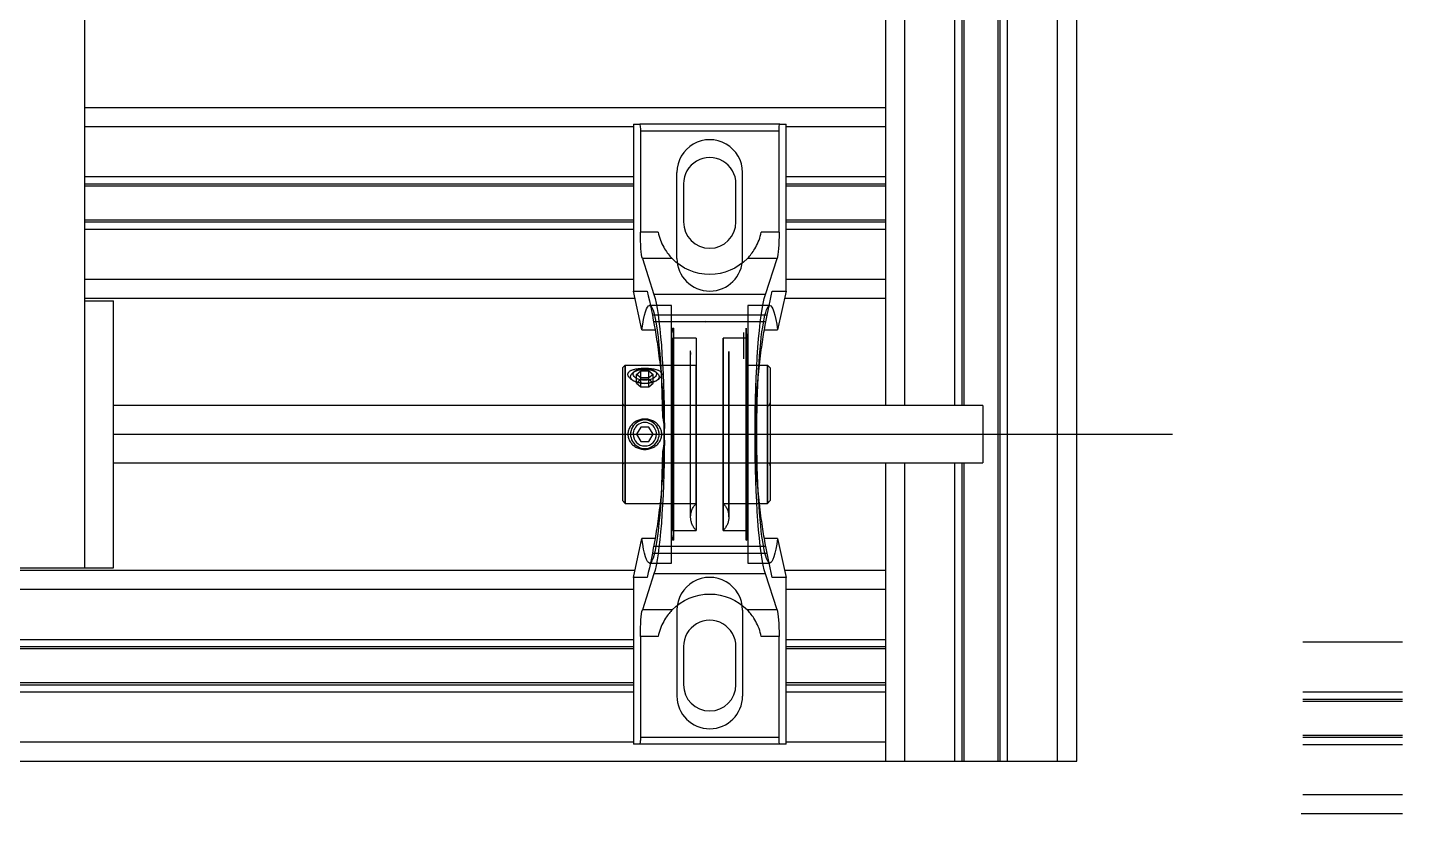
# Model space of a CAD drawing. Header units: millimetres. Extents: x -29 to 3384, y -388 to 1226.
# Drawn here: x 1629 to 1917.1, y 699.6 to 864.4 of the extents above; entities that cross this region are included whole.
import ezdxf

# ---------------------------------------------------------------- set-up
doc = ezdxf.new("R2010")
doc.units = ezdxf.units.MM
doc.linetypes.add('phl_thick', pattern=[0])
for name, color, linetype in [('HIDDEN', 7, 'Continuous'), ('projection', 7, 'Continuous'), ('THICK', 7, 'Continuous')]:
    doc.layers.add(name, color=color, linetype=linetype)

msp = doc.modelspace()

# ---------------------------------------------------------------- linework, layer by layer
for p, q in [((1640.95841, 751.11802), (1640.95841, 1023.17802)), ((1808.83365, 829.78623), (1808.83365, 953.17802)), ((1700.37086, 847.61864), (1808.83365, 847.61864)), ((1700.37086, 843.61864), (1755.93158, 843.61864)), ((1787.93158, 843.61864), (1808.83365, 843.61864)), ((1700.37086, 833.11864), (1755.93158, 833.11864)), ((1787.93158, 833.11864), (1808.83365, 833.11864)), ((1700.37086, 831.61864), (1755.93158, 831.61864)), ((1700.37086, 831.17625), (1755.93158, 831.17625)), ((1787.93158, 831.61864), (1808.83365, 831.61864)), ((1787.93158, 831.17625), (1808.83365, 831.17625)), ((1700.37086, 824.06103), (1755.93158, 824.06103)), ((1700.37086, 823.61864), (1755.93158, 823.61864)), ((1700.37086, 822.11864), (1755.93158, 822.11864)), ((1787.93158, 824.06103), (1808.83365, 824.06103)), ((1787.93158, 823.61864), (1808.83365, 823.61864)), ((1787.93158, 822.11864), (1808.83365, 822.11864)), ((1700.37086, 811.61864), (1755.93158, 811.61864)), ((1787.93158, 811.61864), (1808.83365, 811.61864)), ((1640.95841, 807.11802), (1646.95841, 807.11802)), ((1646.95841, 751.11802), (1646.95841, 807.11802)), ((1700.37086, 807.61864), (1756.25891, 807.61864)), ((1787.60425, 807.61864), (1808.83365, 807.61864)), ((1829.18911, 785.11086), (1646.95841, 785.11086)), ((1829.18911, 785.11086), (1829.18911, 773.11086)), ((1646.95841, 779.11782), (1868.89233, 779.11086)), ((1646.95841, 773.11086), (1829.18911, 773.11086)), ((1624.95841, 751.11802), (1640.95841, 751.11802)), ((1640.95841, 751.11802), (1646.95841, 751.11802)), ((1700.37086, 750.61864), (1756.25884, 750.61864)), ((1787.60432, 750.61864), (1808.83372, 750.61864)), ((1787.60432, 750.61864), (1808.83372, 750.61864)), ((1700.37086, 746.61864), (1755.93158, 746.61864)), ((1787.93165, 746.61864), (1808.83372, 746.61864)), ((1787.93165, 746.61864), (1808.83372, 746.61864)), ((1700.37086, 736.11864), (1755.93158, 736.11864)), ((1787.93165, 736.11864), (1808.83372, 736.11864)), ((1787.93165, 736.11864), (1808.83372, 736.11864)), ((1896.21432, 735.61165), (1917.11639, 735.61165)), ((1896.21432, 735.61165), (1917.11639, 735.61165)), ((1700.37086, 734.61864), (1755.93158, 734.61864)), ((1700.37086, 734.17625), (1755.93158, 734.17625)), ((1787.93165, 734.61864), (1808.83372, 734.61864)), ((1787.93165, 734.61864), (1808.83372, 734.61864)), ((1787.93165, 734.17625), (1808.83372, 734.17625)), ((1787.93165, 734.17625), (1808.83372, 734.17625)), ((1700.37086, 727.06103), (1755.93158, 727.06103)), ((1700.37086, 726.61864), (1755.93158, 726.61864)), ((1787.93165, 727.06103), (1808.83372, 727.06103)), ((1787.93165, 727.06103), (1808.83372, 727.06103)), ((1787.93165, 726.61864), (1808.83372, 726.61864)), ((1787.93165, 726.61864), (1808.83372, 726.61864)), ((1700.37086, 725.11864), (1755.93158, 725.11864)), ((1787.93165, 725.11864), (1808.83372, 725.11864)), ((1787.93165, 725.11864), (1808.83372, 725.11864)), ((1896.21432, 725.11165), (1917.11639, 725.11165)), ((1896.21432, 725.11165), (1917.11639, 725.11165)), ((1896.21432, 723.61165), (1917.11639, 723.61165)), ((1896.21432, 723.61165), (1917.11639, 723.61165)), ((1896.21432, 723.16927), (1917.11639, 723.16927)), ((1896.21432, 723.16927), (1917.11639, 723.16927)), ((1896.21432, 716.05404), (1917.11639, 716.05404)), ((1896.21432, 716.05404), (1917.11639, 716.05404)), ((1896.21432, 715.61165), (1917.11639, 715.61165)), ((1896.21432, 715.61165), (1917.11639, 715.61165)), ((1700.37086, 714.61864), (1755.93158, 714.61864)), ((1787.93165, 714.61864), (1808.83372, 714.61864)), ((1787.93165, 714.61864), (1808.83372, 714.61864)), ((1896.21432, 714.11165), (1917.11639, 714.11165)), ((1896.21432, 714.11165), (1917.11639, 714.11165)), ((1700.37086, 710.61864), (1808.83365, 710.61864)), ((1808.83365, 710.61864), (1848.83365, 710.61864)), ((1896.21432, 703.61165), (1917.11639, 703.61165)), ((1896.21432, 703.61165), (1917.11639, 703.61165)), ((1895.88699, 699.61165), (1917.11639, 699.61165)), ((1895.88699, 699.61165), (1917.11639, 699.61165))]:
    msp.add_line(p, q)
at = {"layer": 'HIDDEN'}
for p, q in [((1765.05658, 833.99379), (1765.05658, 833.99379)), ((1765.05658, 815.99379), (1765.05658, 833.99379)), ((1778.80658, 833.99379), (1778.80658, 833.99379)), ((1778.80658, 815.99379), (1778.80658, 833.99379)), ((1766.43158, 831.61879), (1766.43158, 831.61879)), ((1777.43158, 831.61879), (1777.43158, 831.61879)), ((1766.43158, 823.61879), (1766.43158, 823.61879)), ((1777.43158, 823.61879), (1777.43158, 823.61879)), ((1765.05658, 815.99379), (1765.05658, 815.99379)), ((1778.80658, 815.99379), (1778.80658, 815.99379)), ((1755.93158, 809.11879), (1758.82269, 809.11879)), ((1785.04047, 809.11879), (1787.93158, 809.11879)), ((1763.93158, 806.11879), (1759.31361, 806.11879)), ((1759.90509, 804.11879), (1783.95807, 804.11879)), ((1763.93158, 752.11879), (1763.93158, 806.11879)), ((1784.54955, 806.11879), (1779.93158, 806.11879)), ((1779.93158, 806.11879), (1779.93158, 752.11879)), ((1783.68246, 802.66879), (1760.1807, 802.66879)), ((1764.32235, 801.35276), (1764.32235, 756.88481)), ((1764.32235, 801.35276), (1764.32235, 756.88481)), ((1779.54081, 801.35276), (1779.54081, 756.88481)), ((1779.54081, 756.88481), (1779.54081, 801.35276)), ((1763.93158, 800.16517), (1763.93158, 779.11879)), ((1769.10315, 799.27564), (1764.18158, 799.27564)), ((1764.18158, 799.27564), (1764.18158, 758.96193)), ((1769.10315, 799.27564), (1769.10315, 758.96193)), ((1769.10315, 799.27564), (1769.10315, 758.96193)), ((1774.76001, 758.96193), (1774.76001, 799.27564)), ((1779.68158, 799.27564), (1774.76001, 799.27564)), ((1774.76001, 799.27564), (1774.76001, 758.96193)), ((1779.10738, 794.94216), (1779.10738, 800.41614)), ((1779.68158, 758.96193), (1779.68158, 799.27564)), ((1779.93158, 779.11879), (1779.93158, 800.16517)), ((1767.90615, 796.64487), (1767.89936, 796.65325)), ((1767.92758, 796.54719), (1767.92981, 796.5566)), ((1767.93, 796.59255), (1767.92803, 796.60134)), ((1767.92981, 796.5566), (1767.93114, 796.56593)), ((1767.93119, 796.5838), (1767.93, 796.59255)), ((1767.93114, 796.56593), (1767.93158, 796.57514)), ((1767.93158, 796.57514), (1767.93119, 796.5838)), ((1767.93158, 761.79036), (1767.93158, 796.44722)), ((1767.93158, 761.79036), (1767.93158, 796.44722)), ((1767.93259, 796.35746), (1767.93259, 796.53697)), ((1767.94064, 796.17814), (1767.93259, 796.35746)), ((1767.95673, 795.99936), (1767.94064, 796.17814)), ((1767.98083, 795.82148), (1767.95673, 795.99936)), ((1775.93158, 796.44722), (1775.93158, 761.79036)), ((1775.93158, 761.79036), (1775.93158, 796.44722)), ((1754.23158, 779.11879), (1754.23158, 793.61879)), ((1755.25015, 792.38559), (1755.36726, 792.45489)), ((1755.36726, 792.45489), (1755.49475, 792.51895)), ((1755.49475, 792.51895), (1755.6313, 792.57767)), ((1755.6313, 792.57767), (1755.77525, 792.63109)), ((1755.77525, 792.63109), (1755.92497, 792.67927)), ((1755.92497, 792.67927), (1756.08283, 792.72337)), ((1756.08283, 792.72337), (1756.2506, 792.76405)), ((1756.2506, 792.76405), (1756.42736, 792.80108)), ((1756.42736, 792.80108), (1756.61213, 792.83429)), ((1756.61213, 792.83429), (1756.80377, 792.86363)), ((1756.80377, 792.86363), (1757.00104, 792.88905)), ((1757.00104, 792.88905), (1757.20277, 792.91055)), ((1757.20277, 792.91055), (1757.40771, 792.9282)), ((1757.40771, 792.9282), (1757.61446, 792.94208)), ((1757.61446, 792.94208), (1757.82161, 792.95226)), ((1757.82161, 792.95226), (1758.02771, 792.95888)), ((1758.02771, 792.95888), (1758.23124, 792.96211)), ((1758.23124, 792.96211), (1758.43192, 792.96211)), ((1758.43192, 792.96211), (1758.63545, 792.95888)), ((1758.63545, 792.95888), (1758.84155, 792.95226)), ((1758.84155, 792.95226), (1759.0487, 792.94208)), ((1759.0487, 792.94208), (1759.25545, 792.9282)), ((1759.25545, 792.9282), (1759.46039, 792.91055)), ((1759.46039, 792.91055), (1759.66212, 792.88905)), ((1759.66212, 792.88905), (1759.85939, 792.86363)), ((1759.85939, 792.86363), (1760.05103, 792.83429)), ((1760.05103, 792.83429), (1760.2358, 792.80108)), ((1760.2358, 792.80108), (1760.41256, 792.76405)), ((1760.41256, 792.76405), (1760.58033, 792.72337)), ((1760.58033, 792.72337), (1760.73819, 792.67927)), ((1760.73819, 792.67927), (1760.88791, 792.63109)), ((1760.88791, 792.63109), (1761.03186, 792.57767)), ((1761.03186, 792.57767), (1761.16841, 792.51895)), ((1761.16841, 792.51895), (1761.2959, 792.45489)), ((1761.2959, 792.45489), (1761.41301, 792.38559)), ((1761.52039, 793.61879), (1761.5921, 792.96497)), ((1761.5921, 792.96497), (1761.66181, 792.29794)), ((1761.62681, 793.61879), (1763.93158, 793.61879)), ((1764.18158, 793.61879), (1769.10315, 793.61879)), ((1769.10315, 779.11879), (1769.10315, 793.61879)), ((1769.10315, 793.61879), (1769.10315, 779.11879)), ((1774.76001, 779.11879), (1774.76001, 793.61879)), ((1774.76001, 793.61879), (1774.76001, 779.11879)), ((1779.93158, 793.61879), (1782.23635, 793.61879)), ((1782.20135, 792.29794), (1782.27106, 792.96497)), ((1782.27106, 792.96497), (1782.34277, 793.61879)), ((1784.03158, 779.11879), (1784.03158, 793.61879)), ((1754.79033, 791.67616), (1754.79748, 791.77535)), ((1754.79916, 791.56305), (1754.79033, 791.67616)), ((1754.79748, 791.77535), (1754.81907, 791.87289)), ((1754.82584, 791.44609), (1754.79916, 791.56305)), ((1754.81907, 791.87289), (1754.85534, 791.96798)), ((1754.87068, 791.32637), (1754.82584, 791.44609)), ((1754.85534, 791.96798), (1754.90643, 792.05988)), ((1754.93375, 791.20502), (1754.87068, 791.32637)), ((1754.90643, 792.05988), (1754.97204, 792.14803)), ((1755.01442, 791.08328), (1754.93375, 791.20502)), ((1754.97204, 792.14803), (1755.05159, 792.23196)), ((1755.11194, 790.9624), (1755.01442, 791.08328)), ((1755.05159, 792.23196), (1755.14456, 792.31122)), ((1755.22542, 790.84352), (1755.11194, 790.9624)), ((1755.14456, 792.31122), (1755.25015, 792.38559)), ((1755.35342, 790.72781), (1755.22542, 790.84352)), ((1755.49439, 790.61646), (1755.35342, 790.72781)), ((1755.64653, 790.51061), (1755.49439, 790.61646)), ((1755.88209, 790.3414), (1755.54995, 790.57626)), ((1755.79532, 790.41838), (1755.64653, 790.51061)), ((1755.95014, 790.33229), (1755.79532, 790.41838)), ((1755.88209, 792.07345), (1756.32402, 792.38594)), ((1756.11431, 790.2505), (1755.95014, 790.33229)), ((1756.28875, 790.17285), (1756.11431, 790.2505)), ((1756.47248, 790.10031), (1756.28875, 790.17285)), ((1756.6644, 790.03376), (1756.47248, 790.10031)), ((1756.59953, 791.67616), (1757.46556, 792.42616)), ((1756.59953, 789.83585), (1756.59953, 791.67616)), ((1757.46556, 790.92616), (1756.59953, 791.67616)), ((1757.46556, 790.58585), (1756.59953, 789.83585)), ((1756.59953, 789.83585), (1757.46556, 789.08585)), ((1756.8632, 789.97387), (1756.6644, 790.03376)), ((1757.06758, 789.92128), (1756.8632, 789.97387)), ((1757.27625, 789.8765), (1757.06758, 789.92128)), ((1757.48779, 789.8398), (1757.27625, 789.8765)), ((1757.46556, 790.58585), (1757.46556, 792.42616)), ((1757.46556, 792.42616), (1759.19761, 792.42616)), ((1757.46556, 789.08585), (1757.46556, 790.92616)), ((1759.19761, 790.92616), (1757.46556, 790.92616)), ((1759.19761, 790.58585), (1757.46556, 790.58585)), ((1757.70067, 789.8114), (1757.48779, 789.8398)), ((1757.91334, 789.79141), (1757.70067, 789.8114)), ((1758.12419, 789.77963), (1757.91334, 789.79141)), ((1758.33158, 789.77577), (1758.12419, 789.77963)), ((1758.53897, 789.77963), (1758.33158, 789.77577)), ((1758.74982, 789.79141), (1758.53897, 789.77963)), ((1758.96249, 789.8114), (1758.74982, 789.79141)), ((1759.17537, 789.8398), (1758.96249, 789.8114)), ((1759.38691, 789.8765), (1759.17537, 789.8398)), ((1759.19761, 790.58585), (1759.19761, 792.42616)), ((1759.19761, 792.42616), (1760.06363, 791.67616)), ((1760.06363, 791.67616), (1759.19761, 790.92616)), ((1759.19761, 789.08585), (1759.19761, 790.92616)), ((1760.06363, 789.83585), (1759.19761, 790.58585)), ((1759.19761, 789.08585), (1760.06363, 789.83585)), ((1759.59558, 789.92128), (1759.38691, 789.8765)), ((1759.79996, 789.97387), (1759.59558, 789.92128)), ((1759.99876, 790.03376), (1759.79996, 789.97387)), ((1760.19068, 790.10031), (1759.99876, 790.03376)), ((1760.06363, 789.83585), (1760.06363, 791.67616)), ((1760.37441, 790.17285), (1760.19068, 790.10031)), ((1760.33914, 792.38594), (1760.78107, 792.07345)), ((1760.54885, 790.2505), (1760.37441, 790.17285)), ((1760.71302, 790.33229), (1760.54885, 790.2505)), ((1760.86784, 790.41838), (1760.71302, 790.33229)), ((1761.11321, 790.57626), (1760.78107, 790.3414)), ((1761.01664, 790.51061), (1760.86784, 790.41838)), ((1761.16877, 790.61646), (1761.01664, 790.51061)), ((1761.30974, 790.72781), (1761.16877, 790.61646)), ((1761.43774, 790.84352), (1761.30974, 790.72781)), ((1761.41301, 792.38559), (1761.5186, 792.31122)), ((1761.55122, 790.9624), (1761.43774, 790.84352)), ((1761.5186, 792.31122), (1761.61157, 792.23196)), ((1761.64874, 791.08328), (1761.55122, 790.9624)), ((1761.61157, 792.23196), (1761.69113, 792.14803)), ((1761.72941, 791.20502), (1761.64874, 791.08328)), ((1761.66181, 792.29794), (1761.72925, 791.61853)), ((1761.69113, 792.14803), (1761.75673, 792.05988)), ((1761.72925, 791.61853), (1761.79412, 790.92763)), ((1761.79248, 791.32637), (1761.72941, 791.20502)), ((1761.75673, 792.05988), (1761.80782, 791.96798)), ((1761.83733, 791.44609), (1761.79248, 791.32637)), ((1761.79412, 790.92763), (1761.85619, 790.22622)), ((1761.80782, 791.96798), (1761.84409, 791.87289)), ((1761.86401, 791.56305), (1761.83733, 791.44609)), ((1761.84409, 791.87289), (1761.86568, 791.77535)), ((1761.85619, 790.22622), (1761.9152, 789.51525)), ((1761.87283, 791.67616), (1761.86401, 791.56305)), ((1761.86568, 791.77535), (1761.87283, 791.67616)), ((1781.94796, 789.51525), (1782.00697, 790.22622)), ((1782.00697, 790.22622), (1782.06904, 790.92763)), ((1782.06904, 790.92763), (1782.13391, 791.61853)), ((1782.13391, 791.61853), (1782.20135, 792.29794)), ((1757.46556, 789.08585), (1759.19761, 789.08585)), ((1761.9152, 789.51525), (1761.97092, 788.79553)), ((1761.97092, 788.79553), (1762.02318, 788.0679)), ((1762.02318, 788.0679), (1762.07178, 787.3334)), ((1762.07178, 787.3334), (1762.11654, 786.59308)), ((1781.74663, 786.59308), (1781.79138, 787.3334)), ((1781.79138, 787.3334), (1781.83998, 788.0679)), ((1781.83998, 788.0679), (1781.89224, 788.79553)), ((1781.89224, 788.79553), (1781.94796, 789.51525)), ((1754.23158, 779.11879), (1754.23158, 785.11879)), ((1754.23158, 785.11879), (1754.23158, 779.11879)), ((1762.11654, 786.59308), (1762.15729, 785.84804)), ((1762.15729, 785.84804), (1762.19393, 785.09941)), ((1762.19393, 785.09941), (1762.22635, 784.34831)), ((1762.22635, 784.34831), (1762.25446, 783.59587)), ((1781.6087, 783.59587), (1781.63681, 784.34831)), ((1781.63681, 784.34831), (1781.66923, 785.09941)), ((1781.66923, 785.09941), (1781.70587, 785.84804)), ((1781.70587, 785.84804), (1781.74663, 786.59308)), ((1784.03158, 779.11879), (1784.03158, 785.11879)), ((1784.03158, 785.11879), (1784.03158, 779.11879)), ((1762.25446, 783.59587), (1762.27821, 782.84323)), ((1762.27821, 782.84323), (1762.29758, 782.09158)), ((1762.29758, 782.09158), (1762.31256, 781.34211)), ((1762.31256, 781.34211), (1762.32318, 780.59601)), ((1781.53998, 780.59601), (1781.5506, 781.34211)), ((1781.5506, 781.34211), (1781.56558, 782.09158)), ((1781.56558, 782.09158), (1781.58495, 782.84323)), ((1781.58495, 782.84323), (1781.6087, 783.59587)), ((1754.23158, 779.11879), (1754.23158, 773.11879)), ((1754.23158, 773.11879), (1754.23158, 779.11879)), ((1754.23158, 764.61879), (1754.23158, 779.11879)), ((1756.59953, 779.11879), (1756.59953, 779.11879)), ((1757.46556, 780.61879), (1757.46556, 780.61879)), ((1759.19761, 780.61879), (1759.19761, 780.61879)), ((1760.06363, 779.11879), (1760.06363, 779.11879)), ((1762.32318, 780.59601), (1762.32949, 779.8545)), ((1762.32949, 778.38308), (1762.32318, 777.64157)), ((1762.32949, 779.8545), (1762.33158, 779.11879)), ((1762.33158, 779.11879), (1762.32949, 778.38308)), ((1763.93158, 779.11879), (1763.93158, 758.07241)), ((1769.10315, 779.11879), (1769.10315, 764.61879)), ((1769.10315, 764.61879), (1769.10315, 779.11879)), ((1774.76001, 764.61879), (1774.76001, 779.11879)), ((1774.76001, 779.11879), (1774.76001, 764.61879)), ((1779.93158, 758.07241), (1779.93158, 779.11879)), ((1781.53158, 779.11879), (1781.53367, 779.8545)), ((1781.53367, 778.38308), (1781.53158, 779.11879)), ((1781.53367, 779.8545), (1781.53998, 780.59601)), ((1781.53998, 777.64157), (1781.53367, 778.38308)), ((1784.03158, 773.11879), (1784.03158, 779.11879)), ((1784.03158, 779.11879), (1784.03158, 773.11879)), ((1784.03158, 764.61879), (1784.03158, 779.11879)), ((1757.46556, 777.61879), (1757.46556, 777.61879)), ((1759.19761, 777.61879), (1759.19761, 777.61879)), ((1762.27821, 775.39435), (1762.25446, 774.64171)), ((1762.29758, 776.14599), (1762.27821, 775.39435)), ((1762.31256, 776.89547), (1762.29758, 776.14599)), ((1762.32318, 777.64157), (1762.31256, 776.89547)), ((1781.5506, 776.89547), (1781.53998, 777.64157)), ((1781.56558, 776.14599), (1781.5506, 776.89547)), ((1781.58495, 775.39435), (1781.56558, 776.14599)), ((1781.6087, 774.64171), (1781.58495, 775.39435)), ((1762.15729, 772.38953), (1762.11654, 771.6445)), ((1762.19393, 773.13817), (1762.15729, 772.38953)), ((1762.22635, 773.88926), (1762.19393, 773.13817)), ((1762.25446, 774.64171), (1762.22635, 773.88926)), ((1781.63681, 773.88926), (1781.6087, 774.64171)), ((1781.66923, 773.13817), (1781.63681, 773.88926)), ((1781.70587, 772.38953), (1781.66923, 773.13817)), ((1781.74663, 771.6445), (1781.70587, 772.38953)), ((1761.97092, 769.44204), (1761.9152, 768.72233)), ((1762.02318, 770.16968), (1761.97092, 769.44204)), ((1762.07178, 770.90418), (1762.02318, 770.16968)), ((1762.11654, 771.6445), (1762.07178, 770.90418)), ((1781.79138, 770.90418), (1781.74663, 771.6445)), ((1781.83998, 770.16968), (1781.79138, 770.90418)), ((1781.89224, 769.44204), (1781.83998, 770.16968)), ((1781.94796, 768.72233), (1781.89224, 769.44204)), ((1761.72925, 766.61905), (1761.66181, 765.93964)), ((1761.79412, 767.30994), (1761.72925, 766.61905)), ((1761.85619, 768.01136), (1761.79412, 767.30994)), ((1761.9152, 768.72233), (1761.85619, 768.01136)), ((1782.00697, 768.01136), (1781.94796, 768.72233)), ((1782.06904, 767.30994), (1782.00697, 768.01136)), ((1782.13391, 766.61905), (1782.06904, 767.30994)), ((1782.20135, 765.93964), (1782.13391, 766.61905)), ((1761.5921, 765.2726), (1761.52039, 764.61879)), ((1761.66181, 765.93964), (1761.5921, 765.2726)), ((1761.62681, 764.61879), (1763.93158, 764.61879)), ((1764.18158, 764.61879), (1769.10315, 764.61879)), ((1768.35093, 763.57332), (1768.43709, 763.73678)), ((1768.43709, 763.73678), (1768.53071, 763.89609)), ((1768.53071, 763.89609), (1768.63159, 764.05091)), ((1768.63159, 764.05091), (1768.73951, 764.2009)), ((1768.73951, 764.2009), (1768.85424, 764.34575)), ((1768.85424, 764.34575), (1768.97554, 764.48515)), ((1768.97554, 764.48515), (1769.10315, 764.61879)), ((1774.76001, 764.61879), (1774.88406, 764.48904)), ((1774.76001, 764.61879), (1779.68158, 764.61879)), ((1774.88406, 764.48904), (1775.00216, 764.35386)), ((1775.00216, 764.35386), (1775.11408, 764.21352)), ((1775.11408, 764.21352), (1775.21959, 764.0683)), ((1775.21959, 764.0683), (1775.31848, 763.91849)), ((1775.31848, 763.91849), (1775.41055, 763.7644)), ((1775.41055, 763.7644), (1775.49561, 763.60632)), ((1779.93158, 764.61879), (1782.23635, 764.61879)), ((1782.27106, 765.2726), (1782.20135, 765.93964)), ((1782.34277, 764.61879), (1782.27106, 765.2726)), ((1767.93158, 761.79036), (1767.93585, 761.9751)), ((1767.93585, 761.60563), (1767.93158, 761.79036)), ((1767.93585, 761.9751), (1767.94864, 762.15943)), ((1767.94864, 761.42129), (1767.93585, 761.60563)), ((1767.94864, 762.15943), (1767.96994, 762.34299)), ((1767.96994, 761.23774), (1767.94864, 761.42129)), ((1767.96994, 762.34299), (1767.99969, 762.52536)), ((1767.99969, 761.05536), (1767.96994, 761.23774)), ((1767.99969, 762.52536), (1768.03783, 762.70616)), ((1768.03783, 760.87456), (1767.99969, 761.05536)), ((1768.03783, 762.70616), (1768.08428, 762.88501)), ((1768.08428, 760.69571), (1768.03783, 760.87456)), ((1768.08428, 762.88501), (1768.13894, 763.06153)), ((1768.13894, 763.06153), (1768.20169, 763.23533)), ((1768.20169, 763.23533), (1768.27241, 763.40605)), ((1768.27241, 763.40605), (1768.35093, 763.57332)), ((1775.49561, 763.60632), (1775.57349, 763.4446)), ((1775.57349, 763.4446), (1775.64404, 763.27954)), ((1775.64404, 763.27954), (1775.70711, 763.11148)), ((1775.70711, 763.11148), (1775.76258, 762.94076)), ((1775.76258, 762.94076), (1775.81034, 762.76772)), ((1775.81034, 760.813), (1775.76258, 760.63996)), ((1775.81034, 762.76772), (1775.85028, 762.59272)), ((1775.85028, 760.988), (1775.81034, 760.813)), ((1775.85028, 762.59272), (1775.88233, 762.4161)), ((1775.88233, 761.16462), (1775.85028, 760.988)), ((1775.88233, 762.4161), (1775.90643, 762.23822)), ((1775.90643, 761.3425), (1775.88233, 761.16462)), ((1775.90643, 762.23822), (1775.92252, 762.05944)), ((1775.92252, 761.52129), (1775.90643, 761.3425)), ((1775.92252, 762.05944), (1775.93057, 761.88012)), ((1775.93057, 761.70061), (1775.92252, 761.52129)), ((1775.93057, 761.88012), (1775.93057, 761.70061)), ((1764.18158, 758.96193), (1769.10315, 758.96193)), ((1768.13894, 760.5192), (1768.08428, 760.69571)), ((1768.20169, 760.3454), (1768.13894, 760.5192)), ((1768.27241, 760.17468), (1768.20169, 760.3454)), ((1768.35093, 760.00741), (1768.27241, 760.17468)), ((1768.43709, 759.84394), (1768.35093, 760.00741)), ((1768.53071, 759.68463), (1768.43709, 759.84394)), ((1768.63159, 759.52982), (1768.53071, 759.68463)), ((1768.73951, 759.37982), (1768.63159, 759.52982)), ((1768.85424, 759.23498), (1768.73951, 759.37982)), ((1768.97554, 759.09558), (1768.85424, 759.23498)), ((1769.10315, 758.96193), (1768.97554, 759.09558)), ((1774.88406, 759.09168), (1774.76001, 758.96193)), ((1774.76001, 758.96193), (1779.68158, 758.96193)), ((1775.00216, 759.22686), (1774.88406, 759.09168)), ((1775.11408, 759.3672), (1775.00216, 759.22686)), ((1775.21959, 759.51242), (1775.11408, 759.3672)), ((1775.31848, 759.66223), (1775.21959, 759.51242)), ((1775.41055, 759.81633), (1775.31848, 759.66223)), ((1775.49561, 759.9744), (1775.41055, 759.81633)), ((1775.57349, 760.13613), (1775.49561, 759.9744)), ((1775.64404, 760.30119), (1775.57349, 760.13613)), ((1775.70711, 760.46925), (1775.64404, 760.30119)), ((1775.76258, 760.63996), (1775.70711, 760.46925)), ((1783.68246, 755.56879), (1760.1807, 755.56879)), ((1759.31361, 752.11879), (1763.93158, 752.11879)), ((1783.95807, 754.11879), (1759.90509, 754.11879)), ((1779.93158, 752.11879), (1784.54955, 752.11879)), ((1758.82269, 749.11879), (1755.93158, 749.11879)), ((1787.93158, 749.11879), (1785.04047, 749.11879)), ((1765.05658, 742.24379), (1765.05658, 742.24379)), ((1765.05658, 742.24379), (1765.05658, 724.24379)), ((1778.80658, 742.24379), (1778.80658, 742.24379)), ((1778.80658, 742.24379), (1778.80658, 724.24379)), ((1766.43158, 734.61879), (1766.43158, 734.61879)), ((1777.43158, 734.61879), (1777.43158, 734.61879)), ((1766.43158, 726.61879), (1766.43158, 726.61879)), ((1777.43158, 726.61879), (1777.43158, 726.61879)), ((1765.05658, 724.24379), (1765.05658, 724.24379)), ((1778.80658, 724.24379), (1778.80658, 724.24379))]:
    msp.add_line(p, q, dxfattribs=at)
for centre, radius, start, end in [((1771.93158, 833.99379), 6.875, 359.9999802, 180), ((1771.93158, 815.99379), 6.875, 180, 359.9999802), ((1771.93158, 779.11879), 23.5, 108.8927291, 109.9027964), ((1765.93158, 800.16517), 2, 143.5730623, 180), ((1754.23158, 785.71879), 0.6, 180, 269.999924), ((1784.03158, 785.71879), 0.6, 269.9999813, 0.0000198), ((1758.33158, 779.11879), 3, 359.9999802, 180), ((1758.33158, 779.11879), 2.45875, 359.9999802, 180), ((1758.33158, 779.11879), 3, 180, 0.0000198), ((1758.33158, 779.11879), 2.45875, 180, 359.9999802), ((1754.23158, 772.51879), 0.6, 90.000076, 180), ((1784.03158, 772.51879), 0.6, 359.9999802, 90.0000187), ((1765.93158, 758.07241), 2, 180, 216.4269377), ((1777.93158, 758.07241), 2, 323.5730248, 0.0000374), ((1771.93158, 779.11879), 23.5, 250.0972036, 251.1072709), ((1771.93158, 779.11879), 23.5, 288.8926916, 289.9028162), ((1771.93158, 742.24379), 6.875, 359.9999802, 180), ((1771.93158, 724.24379), 6.875, 180, 359.9999802)]:
    msp.add_arc(centre, radius, start, end, dxfattribs=at)
at = {"layer": 'HIDDEN', "extrusion": (0, 0, -1)}
for centre, major_axis, ratio, start_param, end_param in [((1632.33158, 779.11879), (-130, 0), 1, 2.908724475, 2.972558085), ((1911.53158, 779.11879), (130, 0), 1, -2.972558085, -2.908724475), ((1758.33158, 791.20742), (3, 0), 0.5, -2.526096556, -0.615496098), ((1758.33158, 791.67616), (-2.45875, 0), 0.5, 0.615496098, 2.526096556), ((1758.33158, 791.20742), (3, 0), 0.5, 3.141592654, 3.757088752), ((1758.33158, 791.20742), (3, 0), 0.5, 2.526096556, 3.141592654), ((1758.33158, 791.67616), (-2.45875, 0), 0.5, 0, 0.615496098), ((1758.33158, 791.67616), (-2.45875, 0), 0.5, 3.141592654, 6.283185307), ((1758.33158, 791.20742), (3, 0), 0.5, 0.615496098, 2.526096556), ((1758.33158, 791.67616), (-2.45875, 0), 0.5, 2.526096556, 3.141592654), ((1758.33158, 791.20742), (3, 0), 0.5, -0.615496098, 0), ((1758.33158, 791.20742), (3, 0), 0.5, 0, 0.615496098), ((1632.33158, 779.11879), (0, 130), 1, 1.739830895, 1.803664505), ((1911.53158, 779.11879), (0, -130), 1, 1.337928149, 1.401761758)]:
    msp.add_ellipse(centre, major_axis=major_axis, ratio=ratio, start_param=start_param, end_param=end_param, dxfattribs=at)
at = {"layer": 'projection', "color": 7, "linetype": 'phl_thick'}
for p, q in [((1844.83365, 710.61864), (1844.83365, 1029.16563)), ((1848.83365, 710.61864), (1848.83365, 1029.16563)), ((1808.83365, 785.11086), (1808.83365, 953.17802)), ((1812.83365, 785.11086), (1812.83365, 953.17802)), ((1823.33365, 785.11086), (1823.33365, 953.17802)), ((1824.83365, 785.11086), (1824.83365, 953.17802)), ((1825.27604, 785.11086), (1825.27604, 953.17802)), ((1832.39126, 710.61864), (1832.39126, 953.17802)), ((1832.83365, 710.61864), (1832.83365, 953.17802)), ((1834.33365, 710.61864), (1834.33365, 953.17802)), ((1640.95841, 847.61864), (1700.37086, 847.61864)), ((1640.95841, 843.61864), (1700.37086, 843.61864)), ((1640.95841, 833.11864), (1700.37086, 833.11864)), ((1640.95841, 831.61864), (1700.37086, 831.61864)), ((1640.95841, 831.17625), (1700.37086, 831.17625)), ((1640.95841, 824.06103), (1700.37086, 824.06103)), ((1640.95841, 823.61864), (1700.37086, 823.61864)), ((1640.95841, 822.11864), (1700.37086, 822.11864)), ((1640.95841, 811.61864), (1700.37086, 811.61864)), ((1640.95841, 807.61864), (1700.37086, 807.61864)), ((1808.83365, 710.61864), (1808.83365, 773.11086)), ((1812.83365, 710.61864), (1812.83365, 773.11086)), ((1823.33365, 710.61864), (1823.33365, 773.11086)), ((1824.83365, 710.61864), (1824.83365, 773.11086)), ((1825.27604, 710.61864), (1825.27604, 773.11086)), ((1573.71431, 750.61864), (1700.37086, 750.61864)), ((1574.03541, 746.61864), (1700.37086, 746.61864)), ((1574.03541, 736.11864), (1700.37086, 736.11864)), ((1574.03541, 734.61864), (1700.37086, 734.61864)), ((1574.03541, 734.17625), (1700.37086, 734.17625)), ((1574.03541, 727.06103), (1700.37086, 727.06103)), ((1574.03541, 726.61864), (1700.37086, 726.61864)), ((1574.03541, 725.11864), (1700.37086, 725.11864)), ((1574.03541, 714.61864), (1700.37086, 714.61864)), ((1508.03541, 710.61864), (1700.37086, 710.61864))]:
    msp.add_line(p, q, dxfattribs=at)
at = {"layer": 'THICK'}
for p, q in [((1755.93158, 844.11879), (1755.93158, 809.11879)), ((1755.93158, 844.11879), (1757.25697, 844.11879)), ((1786.60619, 844.11879), (1757.25697, 844.11879)), ((1757.40424, 842.66879), (1757.40424, 821.48899)), ((1786.45892, 842.66879), (1757.40424, 842.66879)), ((1786.45892, 821.48899), (1786.45892, 842.66879)), ((1786.60619, 844.11879), (1787.93158, 844.11879)), ((1787.93158, 809.11879), (1787.93158, 844.11879)), ((1766.43158, 831.61879), (1766.43158, 823.61879)), ((1777.43158, 823.61879), (1777.43158, 831.61879)), ((1761.13973, 821.48899), (1757.40424, 821.48899)), ((1761.13973, 821.48899), (1761.23022, 821.07336)), ((1782.63294, 821.07336), (1782.72343, 821.48899)), ((1786.45892, 821.48899), (1782.72343, 821.48899)), ((1761.23022, 821.07336), (1761.33784, 820.65715)), ((1761.33784, 820.65715), (1761.46201, 820.24417)), ((1761.46201, 820.24417), (1761.60181, 819.83803)), ((1761.60181, 819.83803), (1761.7555, 819.44189)), ((1761.7555, 819.44189), (1761.92124, 819.05884)), ((1761.92124, 819.05884), (1762.097, 818.69135)), ((1762.097, 818.69135), (1762.28011, 818.3416)), ((1781.58305, 818.3416), (1781.76616, 818.69135)), ((1781.76616, 818.69135), (1781.94192, 819.05884)), ((1781.94192, 819.05884), (1782.10766, 819.44189)), ((1782.10766, 819.44189), (1782.26135, 819.83803)), ((1782.26135, 819.83803), (1782.40115, 820.24417)), ((1782.40115, 820.24417), (1782.52532, 820.65715)), ((1782.52532, 820.65715), (1782.63294, 821.07336)), ((1764.03832, 815.95743), (1757.81616, 815.95743)), ((1757.81616, 815.95743), (1760.2512, 808.3979)), ((1762.28011, 818.3416), (1762.46789, 818.01178)), ((1762.46789, 818.01178), (1762.65736, 817.70373)), ((1762.65736, 817.70373), (1762.84535, 817.41877)), ((1762.84535, 817.41877), (1763.03086, 817.15527)), ((1763.03086, 817.15527), (1763.21791, 816.90534)), ((1763.21791, 816.90534), (1763.40305, 816.67155)), ((1763.40305, 816.67155), (1763.58213, 816.45737)), ((1763.58213, 816.45737), (1763.75066, 816.26542)), ((1763.75066, 816.26542), (1763.90415, 816.09812)), ((1763.90415, 816.09812), (1764.03832, 815.95743)), ((1779.82484, 815.95743), (1779.95901, 816.09812)), ((1786.047, 815.95743), (1779.82484, 815.95743)), ((1779.95901, 816.09812), (1780.1125, 816.26542)), ((1780.1125, 816.26542), (1780.28103, 816.45737)), ((1780.28103, 816.45737), (1780.46011, 816.67155)), ((1780.46011, 816.67155), (1780.64525, 816.90534)), ((1780.64525, 816.90534), (1780.83231, 817.15527)), ((1780.83231, 817.15527), (1781.01781, 817.41877)), ((1781.01781, 817.41877), (1781.20581, 817.70373)), ((1781.20581, 817.70373), (1781.39527, 818.01178)), ((1781.39527, 818.01178), (1781.58305, 818.3416)), ((1783.61196, 808.3979), (1786.047, 815.95743)), ((1757.70551, 800.98879), (1755.93158, 809.11879)), ((1783.61196, 808.3979), (1760.2512, 808.3979)), ((1787.93158, 809.11879), (1786.15765, 800.98879)), ((1771.09162, 802.78027), (1770.9062, 802.63887)), ((1757.70551, 800.98879), (1760.47877, 800.98879)), ((1760.47877, 800.98879), (1760.55885, 800.5143)), ((1760.55885, 800.5143), (1760.63962, 800.02443)), ((1760.63962, 800.02443), (1760.72075, 799.52029)), ((1760.72075, 799.52029), (1760.80185, 799.00315)), ((1760.80185, 799.00315), (1760.88259, 798.47434)), ((1760.88259, 798.47434), (1760.96283, 797.93372)), ((1782.90033, 797.93372), (1782.98057, 798.47434)), ((1782.98057, 798.47434), (1783.06131, 799.00315)), ((1783.06131, 799.00315), (1783.14242, 799.52029)), ((1783.14242, 799.52029), (1783.22354, 800.02443)), ((1783.22354, 800.02443), (1783.30432, 800.5143)), ((1783.30432, 800.5143), (1783.38439, 800.98879)), ((1783.38439, 800.98879), (1786.15765, 800.98879)), ((1760.96283, 797.93372), (1761.04348, 797.37386)), ((1761.04348, 797.37386), (1761.12438, 796.79401)), ((1761.12438, 796.79401), (1761.2052, 796.1948)), ((1761.2052, 796.1948), (1761.28557, 795.57687)), ((1761.28557, 795.57687), (1761.36513, 794.94103)), ((1782.49803, 794.94103), (1782.57759, 795.57687)), ((1782.57759, 795.57687), (1782.65796, 796.1948)), ((1782.65796, 796.1948), (1782.73878, 796.79401)), ((1782.73878, 796.79401), (1782.81968, 797.37386)), ((1782.81968, 797.37386), (1782.90033, 797.93372)), ((1753.63158, 793.01879), (1754.23158, 793.61879)), ((1753.63158, 793.01879), (1753.63158, 779.11879)), ((1754.23158, 793.61879), (1754.23158, 779.11879)), ((1754.23158, 793.61879), (1761.62681, 793.61879)), ((1761.36513, 794.94103), (1761.44352, 794.28806)), ((1761.44352, 794.28806), (1761.52039, 793.61879)), ((1782.23635, 793.61879), (1784.03158, 793.61879)), ((1782.34277, 793.61879), (1782.41964, 794.28806)), ((1782.41964, 794.28806), (1782.49803, 794.94103)), ((1784.03158, 793.61879), (1784.03158, 779.11879)), ((1784.03158, 793.61879), (1784.63158, 793.01879)), ((1784.63158, 793.01879), (1784.63158, 779.11879)), ((1755.52139, 781.0532), (1755.38948, 780.8877)), ((1755.66239, 781.20837), (1755.52139, 781.0532)), ((1755.81072, 781.35252), (1755.66239, 781.20837)), ((1755.96501, 781.48533), (1755.81072, 781.35252)), ((1756.12884, 781.61022), (1755.96501, 781.48533)), ((1756.30273, 781.72733), (1756.12884, 781.61022)), ((1756.48567, 781.83547), (1756.30273, 781.72733)), ((1756.67658, 781.93366), (1756.48567, 781.83547)), ((1756.8742, 782.0212), (1756.67658, 781.93366)), ((1757.07723, 782.09746), (1756.8742, 782.0212)), ((1757.28444, 782.16194), (1757.07723, 782.09746)), ((1757.4944, 782.21448), (1757.28444, 782.16194)), ((1757.70564, 782.25496), (1757.4944, 782.21448)), ((1757.91664, 782.28336), (1757.70564, 782.25496)), ((1758.12582, 782.30006), (1757.91664, 782.28336)), ((1758.33158, 782.30552), (1758.12582, 782.30006)), ((1758.53734, 782.30006), (1758.33158, 782.30552)), ((1758.74652, 782.28336), (1758.53734, 782.30006)), ((1758.95752, 782.25496), (1758.74652, 782.28336)), ((1759.16876, 782.21448), (1758.95752, 782.25496)), ((1759.37873, 782.16194), (1759.16876, 782.21448)), ((1759.58593, 782.09746), (1759.37873, 782.16194)), ((1759.78896, 782.0212), (1759.58593, 782.09746)), ((1759.98658, 781.93366), (1759.78896, 782.0212)), ((1760.17749, 781.83547), (1759.98658, 781.93366)), ((1760.36044, 781.72733), (1760.17749, 781.83547)), ((1760.53432, 781.61022), (1760.36044, 781.72733)), ((1760.69816, 781.48533), (1760.53432, 781.61022)), ((1760.85244, 781.35252), (1760.69816, 781.48533)), ((1761.00077, 781.20837), (1760.85244, 781.35252)), ((1761.14177, 781.0532), (1761.00077, 781.20837)), ((1761.27368, 780.8877), (1761.14177, 781.0532)), ((1753.63158, 779.11879), (1753.63158, 765.21879)), ((1754.23158, 779.11879), (1754.23158, 764.61879)), ((1754.79777, 779.32366), (1754.79033, 779.11879)), ((1754.79033, 779.11879), (1754.79748, 778.91796)), ((1754.79748, 778.91796), (1754.81907, 778.71558)), ((1754.82024, 779.53011), (1754.79777, 779.32366)), ((1754.81907, 778.71558), (1754.85534, 778.51323)), ((1754.85798, 779.73646), (1754.82024, 779.53011)), ((1754.85534, 778.51323), (1754.90643, 778.31246)), ((1754.91115, 779.94107), (1754.85798, 779.73646)), ((1754.90643, 778.31246), (1754.97204, 778.11473)), ((1754.97937, 780.1424), (1754.91115, 779.94107)), ((1754.97204, 778.11473), (1755.05159, 777.92141)), ((1755.06205, 780.33901), (1754.97937, 780.1424)), ((1755.15861, 780.52948), (1755.06205, 780.33901)), ((1755.26815, 780.71275), (1755.15861, 780.52948)), ((1755.38948, 780.8877), (1755.26815, 780.71275)), ((1757.46556, 780.61879), (1756.59953, 779.11879)), ((1756.59953, 779.11879), (1757.46556, 777.61879)), ((1759.19761, 780.61879), (1757.46556, 780.61879)), ((1760.06363, 779.11879), (1759.19761, 780.61879)), ((1759.19761, 777.61879), (1760.06363, 779.11879)), ((1761.39502, 780.71275), (1761.27368, 780.8877)), ((1761.50456, 780.52948), (1761.39502, 780.71275)), ((1761.60111, 780.33901), (1761.50456, 780.52948)), ((1761.68379, 780.1424), (1761.60111, 780.33901)), ((1761.61157, 777.92141), (1761.69113, 778.11473)), ((1761.75201, 779.94107), (1761.68379, 780.1424)), ((1761.69113, 778.11473), (1761.75673, 778.31246)), ((1761.80518, 779.73646), (1761.75201, 779.94107)), ((1761.75673, 778.31246), (1761.80782, 778.51323)), ((1761.84292, 779.53011), (1761.80518, 779.73646)), ((1761.80782, 778.51323), (1761.84409, 778.71558)), ((1761.86539, 779.32366), (1761.84292, 779.53011)), ((1761.84409, 778.71558), (1761.86568, 778.91796)), ((1761.87283, 779.11879), (1761.86539, 779.32366)), ((1761.86568, 778.91796), (1761.87283, 779.11879)), ((1762.445, 780.14485), (1762.42881, 780.35172)), ((1762.42906, 777.88583), (1762.445, 778.09273)), ((1762.45821, 779.93841), (1762.445, 780.14485)), ((1762.445, 778.09273), (1762.4584, 778.29915)), ((1762.46859, 779.73251), (1762.45821, 779.93841)), ((1762.4584, 778.29915), (1762.46859, 778.50507)), ((1762.47583, 779.52721), (1762.46859, 779.73251)), ((1762.46859, 778.50507), (1762.47583, 778.71037)), ((1762.48013, 779.3226), (1762.47583, 779.52721)), ((1762.47583, 778.71037), (1762.48013, 778.91497)), ((1762.48158, 779.11879), (1762.48013, 779.3226)), ((1762.48013, 778.91497), (1762.48158, 779.11879)), ((1784.03158, 779.11879), (1784.03158, 764.61879)), ((1784.63158, 779.11879), (1784.63158, 765.21879)), ((1755.05159, 777.92141), (1755.14456, 777.73384)), ((1755.14456, 777.73384), (1755.25015, 777.55306)), ((1755.25015, 777.55306), (1755.36726, 777.3801)), ((1755.36726, 777.3801), (1755.49475, 777.21603)), ((1755.49475, 777.21603), (1755.6313, 777.06176)), ((1755.6313, 777.06176), (1755.77525, 776.91795)), ((1755.77525, 776.91795), (1755.92497, 776.78519)), ((1755.92497, 776.78519), (1756.08283, 776.66092)), ((1756.08283, 776.66092), (1756.2506, 776.54382)), ((1756.2506, 776.54382), (1756.42736, 776.435)), ((1756.42736, 776.435), (1756.61213, 776.3355)), ((1756.61213, 776.3355), (1756.80377, 776.24602)), ((1756.80377, 776.24602), (1757.00104, 776.16717)), ((1757.00104, 776.16717), (1757.20277, 776.09951)), ((1757.20277, 776.09951), (1757.40771, 776.04328)), ((1757.40771, 776.04328), (1757.61446, 775.99859)), ((1757.46556, 777.61879), (1759.19761, 777.61879)), ((1757.61446, 775.99859), (1757.82161, 775.96555)), ((1757.82161, 775.96555), (1758.02771, 775.94395)), ((1758.02771, 775.94395), (1758.23124, 775.93336)), ((1758.23124, 775.93336), (1758.43192, 775.93336)), ((1758.43192, 775.93336), (1758.63545, 775.94395)), ((1758.63545, 775.94395), (1758.84155, 775.96555)), ((1758.84155, 775.96555), (1759.0487, 775.99859)), ((1759.0487, 775.99859), (1759.25545, 776.04328)), ((1759.25545, 776.04328), (1759.46039, 776.09951)), ((1759.46039, 776.09951), (1759.66212, 776.16717)), ((1759.66212, 776.16717), (1759.85939, 776.24602)), ((1759.85939, 776.24602), (1760.05103, 776.3355)), ((1760.05103, 776.3355), (1760.2358, 776.435)), ((1760.2358, 776.435), (1760.41256, 776.54382)), ((1760.41256, 776.54382), (1760.58033, 776.66092)), ((1760.58033, 776.66092), (1760.73819, 776.78519)), ((1760.73819, 776.78519), (1760.88791, 776.91795)), ((1760.88791, 776.91795), (1761.03186, 777.06176)), ((1761.03186, 777.06176), (1761.16841, 777.21603)), ((1761.16841, 777.21603), (1761.2959, 777.3801)), ((1761.2959, 777.3801), (1761.41301, 777.55306)), ((1761.41301, 777.55306), (1761.5186, 777.73384)), ((1761.5186, 777.73384), (1761.61157, 777.92141)), ((1753.63158, 765.21879), (1754.23158, 764.61879)), ((1754.23158, 764.61879), (1761.62681, 764.61879)), ((1761.44352, 763.94952), (1761.36513, 763.29655)), ((1761.52039, 764.61879), (1761.44352, 763.94952)), ((1782.23635, 764.61879), (1784.03158, 764.61879)), ((1782.41964, 763.94952), (1782.34277, 764.61879)), ((1782.49803, 763.29655), (1782.41964, 763.94952)), ((1784.03158, 764.61879), (1784.63158, 765.21879)), ((1761.04348, 760.86372), (1760.96283, 760.30386)), ((1761.12438, 761.44356), (1761.04348, 760.86372)), ((1761.2052, 762.04278), (1761.12438, 761.44356)), ((1761.28557, 762.66071), (1761.2052, 762.04278)), ((1761.36513, 763.29655), (1761.28557, 762.66071)), ((1782.57759, 762.66071), (1782.49803, 763.29655)), ((1782.65796, 762.04278), (1782.57759, 762.66071)), ((1782.73878, 761.44356), (1782.65796, 762.04278)), ((1782.81968, 760.86372), (1782.73878, 761.44356)), ((1782.90033, 760.30386), (1782.81968, 760.86372)), ((1760.63962, 758.21315), (1760.55885, 757.72328)), ((1760.72075, 758.71729), (1760.63962, 758.21315)), ((1760.80185, 759.23443), (1760.72075, 758.71729)), ((1760.88259, 759.76324), (1760.80185, 759.23443)), ((1760.96283, 760.30386), (1760.88259, 759.76324)), ((1782.98057, 759.76324), (1782.90033, 760.30386)), ((1783.06131, 759.23443), (1782.98057, 759.76324)), ((1783.14242, 758.71729), (1783.06131, 759.23443)), ((1783.22354, 758.21315), (1783.14242, 758.71729)), ((1783.30432, 757.72328), (1783.22354, 758.21315)), ((1755.93158, 749.11879), (1757.70551, 757.24879)), ((1760.47877, 757.24879), (1757.70551, 757.24879)), ((1760.55885, 757.72328), (1760.47877, 757.24879)), ((1783.38439, 757.24879), (1783.30432, 757.72328)), ((1786.15765, 757.24879), (1783.38439, 757.24879)), ((1786.15765, 757.24879), (1787.93158, 749.11879)), ((1760.2512, 749.83968), (1757.81616, 742.28015)), ((1783.61196, 749.83968), (1760.2512, 749.83968)), ((1786.047, 742.28015), (1783.61196, 749.83968)), ((1755.93158, 749.11879), (1755.93158, 714.11879)), ((1787.93158, 714.11879), (1787.93158, 749.11879)), ((1764.03832, 742.28015), (1757.81616, 742.28015)), ((1762.84535, 740.81881), (1762.65736, 740.53385)), ((1763.03086, 741.08231), (1762.84535, 740.81881)), ((1763.21791, 741.33224), (1763.03086, 741.08231)), ((1763.40305, 741.56603), (1763.21791, 741.33224)), ((1763.58213, 741.78021), (1763.40305, 741.56603)), ((1763.75066, 741.97216), (1763.58213, 741.78021)), ((1763.90415, 742.13946), (1763.75066, 741.97216)), ((1764.03832, 742.28015), (1763.90415, 742.13946)), ((1779.95901, 742.13946), (1779.82484, 742.28015)), ((1786.047, 742.28015), (1779.82484, 742.28015)), ((1780.1125, 741.97216), (1779.95901, 742.13946)), ((1780.28104, 741.78025), (1780.1125, 741.97216)), ((1780.46011, 741.56603), (1780.28104, 741.78025)), ((1780.64525, 741.33224), (1780.46011, 741.56603)), ((1780.83231, 741.08231), (1780.64525, 741.33224)), ((1781.01781, 740.81881), (1780.83231, 741.08231)), ((1781.20581, 740.53385), (1781.01781, 740.81881)), ((1761.46201, 737.99341), (1761.33784, 737.58043)), ((1761.60181, 738.39955), (1761.46201, 737.99341)), ((1761.7555, 738.79568), (1761.60181, 738.39955)), ((1761.92125, 739.17873), (1761.7555, 738.79568)), ((1762.097, 739.54623), (1761.92125, 739.17873)), ((1762.28011, 739.89598), (1762.097, 739.54623)), ((1762.46789, 740.2258), (1762.28011, 739.89598)), ((1762.65736, 740.53385), (1762.46789, 740.2258)), ((1781.39527, 740.2258), (1781.20581, 740.53385)), ((1781.58305, 739.89598), (1781.39527, 740.2258)), ((1781.76616, 739.54623), (1781.58305, 739.89598)), ((1781.94191, 739.17873), (1781.76616, 739.54623)), ((1782.10766, 738.79568), (1781.94191, 739.17873)), ((1782.26135, 738.39955), (1782.10766, 738.79568)), ((1782.40115, 737.99341), (1782.26135, 738.39955)), ((1782.52532, 737.58043), (1782.40115, 737.99341)), ((1757.40424, 736.74859), (1757.40424, 715.56879)), ((1761.13973, 736.74859), (1757.40424, 736.74859)), ((1761.23022, 737.16422), (1761.13973, 736.74859)), ((1761.33784, 737.58043), (1761.23022, 737.16422)), ((1782.63294, 737.16422), (1782.52532, 737.58043)), ((1782.72343, 736.74859), (1782.63294, 737.16422)), ((1786.45892, 736.74859), (1782.72343, 736.74859)), ((1786.45892, 715.56879), (1786.45892, 736.74859)), ((1766.43158, 734.61879), (1766.43158, 726.61879)), ((1777.43158, 726.61879), (1777.43158, 734.61879)), ((1786.45892, 715.56879), (1757.40424, 715.56879)), ((1757.25697, 714.11879), (1755.93158, 714.11879)), ((1786.60619, 714.11879), (1757.25697, 714.11879)), ((1787.93158, 714.11879), (1786.60619, 714.11879))]:
    msp.add_line(p, q, dxfattribs=at)
for centre, radius, start, end in [((1771.93158, 831.61879), 5.5, 359.9999802, 180), ((1771.93158, 823.61879), 5.5, 180, 359.9999802), ((1758.33158, 779.11879), 3, 0.0000198, 180), ((1758.33158, 779.11879), 2.45875, 359.9999802, 180), ((1758.33158, 779.11879), 3, 180, 0.0000198), ((1758.33158, 779.11879), 2.45875, 180, 359.9999802), ((1771.93158, 734.61879), 5.5, 359.9999802, 180), ((1771.93158, 726.61879), 5.5, 180, 359.9999802)]:
    msp.add_arc(centre, radius, start, end, dxfattribs=at)
at = {"layer": 'THICK', "extrusion": (0, 0, -1)}
for centre, major_axis, ratio, start_param, end_param in [((1757.25697, 842.66879), (0, -1.45), 0.1015625, -3.141592654, -1.570796327), ((1786.60619, 842.66879), (0, 1.45), 0.1015625, -1.570796327, 0), ((1757.9933, 821.48899), (0, 5.8), 0.1015625, -2.836160034, -1.570796327), ((1785.86986, 821.48899), (0, -5.8), 0.1015625, -1.570796327, -0.305432619), ((1771.93158, 823.61879), (0, 11), 1, 2.341286928, 3.941898379), ((1759.31361, 779.11879), (0, -30.7), 0.1015625, -2.836160034, -1.610968744), ((1784.54955, 779.11879), (0, 30.7), 0.1015625, -2.836160034, -0.305432619), ((1759.31361, 779.11879), (0, 27), 0.1015625, -0.626644323, 0), ((1759.31361, 779.11879), (0, 27), 0.1015625, 0, 1.437641848), ((1784.54955, 779.11879), (0, -27), 0.1015625, 0, 3.141592654), ((1784.54955, 779.11879), (0, -27), 0.1015625, 3.141592654, 3.768236977), ((1747.98158, 779.11879), (-14.5, 0), 1, 2.891792009, 3.05645802), ((1759.31361, 779.11879), (0, 27), 0.1015625, 1.703950806, 3.141592654), ((1759.31361, 779.11879), (0, -30.7), 0.1015625, -1.530623909, -0.305432619), ((1747.98158, 779.11879), (-14.5, 0), 1, -3.05645802, -2.891792009), ((1759.31361, 779.11879), (0, 27), 0.1015625, 3.141592654, 3.768236977), ((1784.54955, 779.11879), (0, -27), 0.1015625, -0.626644323, 0), ((1771.93158, 734.61879), (0, -11), 1, 2.341286928, 3.941898379), ((1757.9933, 736.74859), (0, 5.8), 0.1015625, -1.570796327, -0.305432619), ((1785.86986, 736.74859), (0, -5.8), 0.1015625, -2.836160034, -1.570796327), ((1757.25697, 715.56879), (0, -1.45), 0.1015625, -1.570796327, 0), ((1786.60619, 715.56879), (0, 1.45), 0.1015625, -3.141592654, -1.570796327)]:
    msp.add_ellipse(centre, major_axis=major_axis, ratio=ratio, start_param=start_param, end_param=end_param, dxfattribs=at)

doc.saveas('drawing.dxf')
